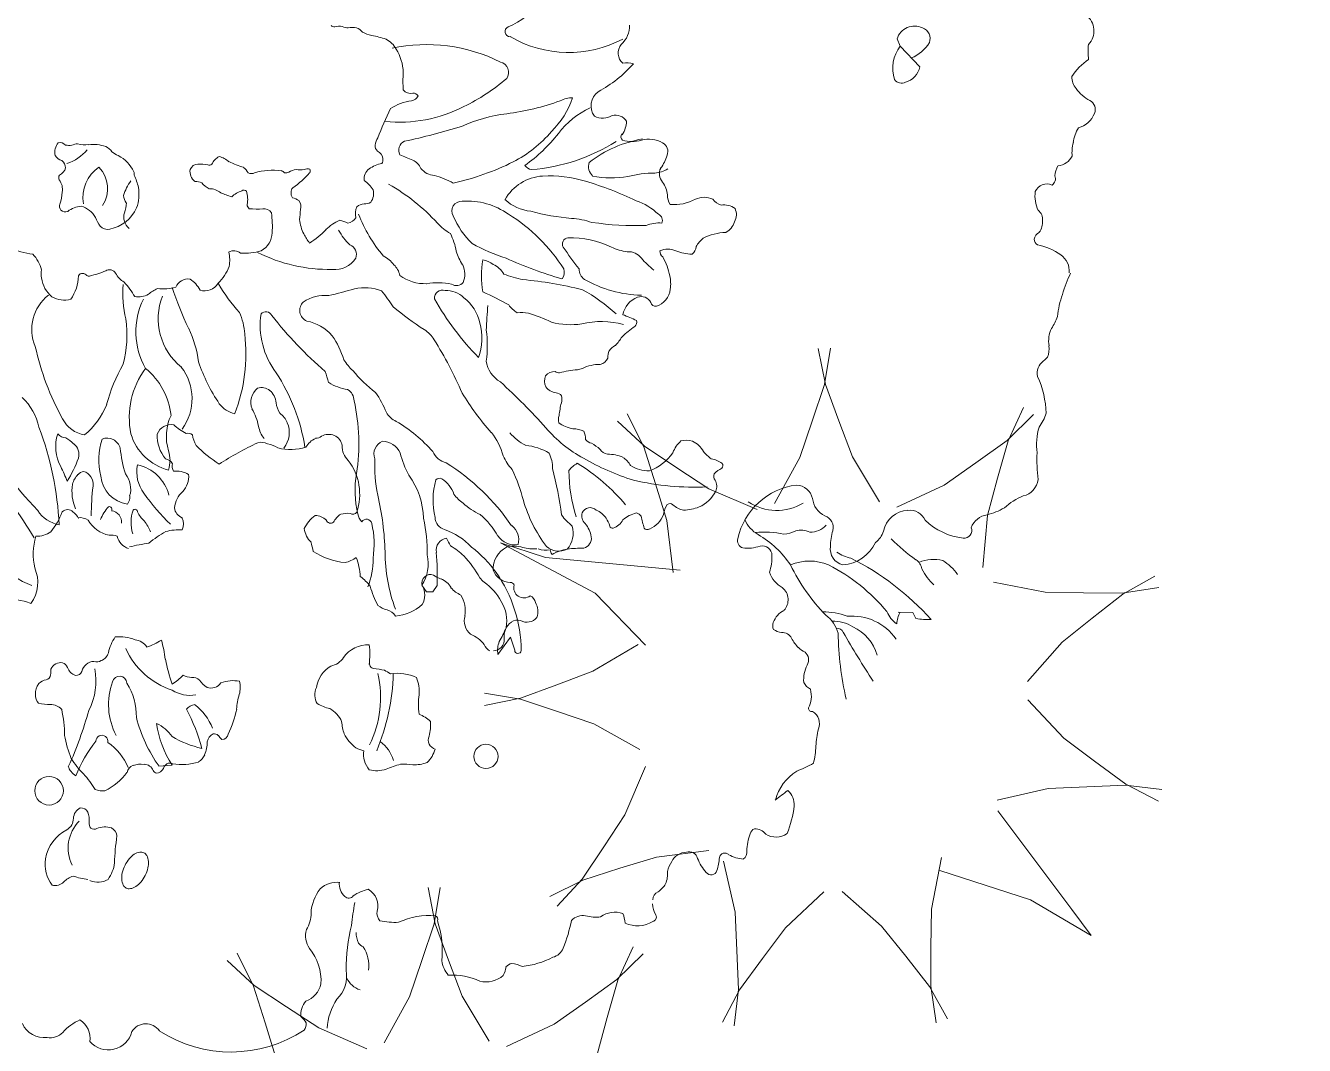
# Model space of a CAD drawing. Header units: millimetres. Extents: x 823088 to 974770, y -118861 to 5314.
# Drawn here: x 839607 to 840685, y -50391 to -49531 of the extents above; entities that cross this region are included whole.
import ezdxf

# ---------------------------------------------------------------- set-up
doc = ezdxf.new("R2010")
doc.units = ezdxf.units.MM
doc.header["$MEASUREMENT"] = 0
doc.layers.add('CAY', color=94, linetype='Continuous')
doc.layers.add('DIENHOA', color=3, linetype='Continuous')

# ---------------------------------------------------------------- blocks, each defined once
blk = doc.blocks.new('Cay73-mb')
at = {"layer": 'DIENHOA', "color": 85, "lineweight": 13, "true_color": 0x58ba48, "transparency": 33554495}
for p, q in [((1457.5, 37.2), (1451.6, 51.1)), ((1494.2, -1.5), (1457.5, 37.2)), ((559.5, -973.6), (568.4, -986.5)), ((580.5, -986.5), (588.6, -974.4)), ((568.4, -986.5), (580.5, -986.5)), ((1453.7, -1024.3), (1481, -1024.8)), ((1481, -1024.8), (1487, -1036.1)), ((702.5, -1103.7), (725.9, -1071.4)), ((725.9, -1071.4), (734, -1095.6)), ((66.6, -1313.6), (91.1, -1311.3))]:
    blk.add_line(p, q, dxfattribs=at)
for centre, radius in [((680.1, -1295), 22.7), ((-139.7, -1359.4), 26.8)]:
    blk.add_circle(centre, radius, dxfattribs=at)
for centre, radius, start, end in [((679.4, 181.9), 116.2, 291.446, 329.278), ((397.5, 87), 13.6, 233.3976, 265.4854), ((404.5, 52), 22.9, 74.743, 110.6252), ((425, 113.4), 41.9, 249.8495, 265.3325), ((430.4, 34.6), 38.1, 79.938, 103.3355), ((426.6, 46.4), 27.7, 38.6562, 67.9573), ((725.4, 64.8), 9.58, 111.455, 271.8444), ((901.5, 76.3), 48.2, 312.501, 0.8171), ((1484.5, 40.6), 34.6, 64.8738, 162.389), ((1783.9, 66.3), 37.1, 316.492, 52.3053), ((482.3, 129.4), 73.9, 242.6281, 257.0519), ((443, -88.5), 147.6, 70.3438, 81.1386), ((475.6, 14.3), 40, 25.8774, 64.7854), ((835.4, 241.9), 216.4, 239.5495, 298.0277), ((1492.5, 51.9), 21.1, 338.242, 71.5634), ((568.6, -272.2), 312.5, 63.5971, 101.9555), ((440.8, -13.5), 84, 1.1016, 32.6112), ((954, 24.5), 25.7, 140.775, 228.3759), ((1511.6, -4.4), 68.2, 142.4022, 197.7913), ((1450.7, 82.1), 72.2, 292.4506, 328.301), ((1903.4, 26.9), 93.6, 171.4694, 188.8073), ((702.4, -11.8), 20.2, 326.0273, 75.1997), ((780, 159), 234.7, 298.1428, 318.8572), ((945.5, -32), 38.3, 72.9026, 103.0079), ((1880.7, -87.8), 122.3, 124.8599, 146.1273), ((889.7, -28), 365.3, 177.4765, 182.6049), ((473.7, 262.6), 376.6, 295.9751, 310.672), ((1456.4, 6.9), 38.8, 286.5888, 347.5074), ((1816.8, -18.6), 37.6, 181.5486, 218.7342), ((539.4, -31.7), 19.5, 221.5808, 280.4219), ((910.7, -74.6), 33.3, 126.7863, 215.7157), ((1460, -15.2), 16.7, 216.8673, 296.3453), ((1859.8, 14.2), 91.7, 217.8826, 239.2857), ((552.5, -159.3), 95, 97.1923, 122.984), ((538.3, -49.5), 15.8, 278.2472, 335.9447), ((544.3, -60.3), 9.52, 27.3472, 98.1368), ((661, 370.8), 463.8, 277.1985, 289.9807), ((698.2, -12.2), 152, 313.567, 341.8764), ((840.2, -100.5), 41, 86.5285, 120.2538), ((1805.2, -81.3), 18.3, 336.1333, 64.9892), ((1221.9, -421.6), 798.1, 154.6303, 158.9021), ((519.1, 154.8), 259.9, 263.7586, 297.3753), ((753.7, -375.8), 288.6, 96.8819, 114.483), ((938.8, -217.8), 153.1, 114.3233, 143.3291), ((899, -62.9), 34.8, 243.7411, 301.1306), ((923.2, -116.4), 24.5, 32.1608, 104.7701), ((1779.8, -72.1), 45.3, 285.5051, 338.4536), ((226.7, 1225.9), 1399.6, 282.3984, 286.9212), ((892.1, -101), 51.9, 327.7524, 357.404), ((1850.3, -151.9), 68.6, 148.2335, 173.0387), ((-101.1, -161.5), 27.7, 140.1391, 192.2384), ((-119.2, -156.7), 13.4, 40.0639, 103.9537), ((506.1, -152.6), 34.1, 147.5388, 172.6951), ((535.1, -158), 18.7, 114.8401, 206.7982), ((625.3, 26.2), 231.6, 297.2246, 320.0892), ((581.6, 55.8), 296.8, 305.3452, 322.1487), ((739.2, 149.4), 344.5, 274.3703, 302.496), ((1011, -357.2), 223.6, 99.5394, 127.913), ((943.1, -131.9), 9.8, 148.4146, 225.0095), ((953.9, -82.2), 59.3, 252.5874, 287.4126), ((985.1, -193.2), 56.1, 61.9354, 103.8193), ((1002.9, -160.1), 18.5, 337.5506, 62.4278), ((1851.1, -162.5), 71.4, 164.6197, 185.2926), ((-110.6, -157.8), 20, 208.6743, 255.9578), ((-101.7, -105.2), 43.6, 260.3458, 276.1782), ((-131.3, -105.2), 81.5, 288.0436, 320.5246), ((-80.2, -189.3), 44.1, 97.6045, 112.2958), ((-71.4, -97.9), 49.8, 252.9351, 277.0256), ((-56.9, -215.2), 68.3, 69.8805, 97.1365), ((-42.3, -173.3), 24, 31.3396, 68.2743), ((5.6, -127.3), 43.2, 230.8224, 249.2496), ((-40.2, -225.9), 65.6, 24.8138, 62.3169), ((486, -149.7), 13.8, 174.3254, 226.1201), ((469.2, -175.7), 17.7, 5.1938, 65.8754), ((438, -397.6), 244.7, 64.6833, 70.8228), ((949.1, -146.9), 73.7, 322.874, 343.9807), ((-129.1, -185.1), 21.3, 294.5327, 343.8309), ((-130.8, -193.5), 22.3, 6.2599, 46.8101), ((-8.4, -246), 67.8, 123.6873, 190.2574), ((-87.6, -229.9), 57.9, 326.818, 44.0638), ((139.8, -199.5), 15.7, 90.8136, 160.0842), ((139.6, -304.7), 120.9, 81.0864, 90), ((160.9, -178.1), 7.56, 250.452, 307.6353), ((199.6, -202.8), 38.9, 121.2884, 151.3126), ((166.3, -216.8), 49, 49.9632, 74.5221), ((275.6, -19.8), 177.3, 244.0119, 253.5541), ((199.3, -219.7), 39.5, 29.375, 48.8155), ((500.4, -250.4), 69.8, 103.2148, 124.2915), ((476.2, -175.6), 10.7, 320.4563, 7.922), ((529, -205.5), 32.2, 25.2048, 64.8012), ((585.6, -170.2), 35, 218.2931, 266.6062), ((516.2, 250.5), 480.9, 282.3137, 296.5627), ((768.7, -175.5), 18.8, 214.9948, 260.0682), ((898.1, -187.9), 25.5, 163.7382, 225.5065), ((1029.2, -201.8), 23.7, 153.7542, 221.6429), ((1791.5, -209.2), 44, 149.7927, 175.7442), ((1750.3, -153.8), 33.4, 275.5081, 332.7382), ((-112.4, -209.4), 9.23, 148.1677, 207.2571), ((-142.9, -230.9), 28.3, 349.3282, 37.8386), ((87.3, -269.1), 91, 143.7433, 163.1218), ((5, -203.1), 15.1, 354.8123, 18.5899), ((-96.9, -258.2), 128.7, 13.8112, 24.6411), ((147.4, -197.8), 22.7, 170.6162, 234.1231), ((239.6, -187.6), 14, 245.3775, 297.6372), ((281.8, -335.8), 140.4, 84.1106, 104.7429), ((287.3, -215.7), 21.6, 45.6849, 65.5571), ((304, -186.4), 14, 263.1576, 295.7661), ((330.2, -234), 40.4, 98.7159, 119.7436), ((241.7, -110.7), 139.7, 302.8703, 320.3213), ((331.5, -152.3), 42.5, 259.9199, 280.0801), ((345, -205.2), 12.6, 68.4417, 118.4944), ((344.2, -196.5), 6.2, 325.6632, 28.6117), ((474.9, -211.5), 23.3, 126.3015, 186.7087), ((396.2, -283.7), 88.9, 35.533, 51.3608), ((532, -382.4), 184.7, 61.9729, 73.8124), ((792.2, -293.9), 87.9, 93.7529, 150.2526), ((799.6, -430.6), 224.8, 72.5785, 93.3661), ((916.3, -25.6), 184.1, 258.6912, 279.3993), ((996.8, -396.6), 196, 89.9314, 104.9299), ((993.5, -147.5), 53.2, 273.8137, 301.4831), ((1734.7, -211.4), 14, 302.9319, 23.2043), ((-197.3, -232), 82.2, 341.0269, 357.093), ((-46.2, -239.9), 75.3, 339.7013, 9.5341), ((131.4, -262.5), 46.4, 70.6387, 86.5692), ((176.9, -195.6), 38, 217.4236, 245.2186), ((162.1, -260.7), 30.6, 48.43, 91.9653), ((281, 4.1), 261.2, 247.8171, 252.6439), ((238.9, -283.4), 52.3, 109.0279, 133.1963), ((225.6, -239.6), 6.84, 43.6641, 123.6539), ((187.4, -249.7), 45.6, 347.1389, 18.9569), ((326.3, -239.2), 11.9, 168.6895, 220.2525), ((324, -235.1), 9.46, 132.4348, 190.6936), ((441.8, -238.8), 27.6, 323.1349, 14.2491), ((319.1, -539.9), 364.8, 42.2892, 60.7345), ((696.9, -801), 609.1, 64.2257, 73.7926), ((970.8, -247), 50.2, 6.011, 35.8506), ((1777.2, -243.4), 66.9, 172.9968, 203.9501), ((1732.5, -244.9), 23.8, 65.6648, 156.0336), ((-108.2, -262.6), 12, 161.0264, 220.1857), ((-76.4, -307.6), 45, 93.9814, 128.8108), ((-90.4, -304.3), 42.9, 28.4153, 75.3342), ((28.6, -239.9), 28.6, 185.7112, 215.4049), ((-101.7, -246.7), 107.5, 344.5832, 354.805), ((242.3, -259.2), 10.5, 183.5956, 233.1266), ((306.8, -285.3), 39.8, 55.8018, 74.8467), ((314.8, -263.2), 18.1, 340.6219, 36.8713), ((469, -277.1), 34, 157.0862, 192.5267), ((453.1, -282.1), 23.9, 93.3684, 130.2413), ((454.2, -241.4), 17, 261.4678, 304.5258), ((634.2, -271.6), 18.1, 86.309, 211.7582), ((645.1, -387.2), 134, 54.7161, 94.164), ((772.6, -189.7), 83, 226.8266, 264.29), ((925, -360.6), 114.2, 46.4334, 71.2019), ((1050.4, -243), 29.7, 177.5955, 213.6988), ((1033.8, -179.3), 80.5, 264.189, 299.2256), ((1089.6, -286.7), 40.6, 66.0368, 113.9632), ((1128.8, -234.2), 27.4, 214.1246, 254.0541), ((1126.4, -296.8), 36.6, 54.9032, 98.1044), ((-108.9, -259.3), 14, 232.729, 287.7908), ((19.7, -255.9), 77.5, 201.1688, 214.9139), ((-37.8, -238.9), 67.8, 280.2171, 336.4632), ((27.1, -283.6), 26.6, 161.5632, 231.2191), ((251.2, -69.1), 199.1, 265.6318, 272.8989), ((263.7, -283.9), 16.2, 32.0021, 98.5875), ((109.1, -299.8), 170.2, 355.7114, 8.2723), ((57.7, -255), 274.5, 353.1064, 357.0389), ((416.1, -271.7), 23.5, 281.7703, 327.2561), ((692, -182.3), 268.4, 200.8506, 220.3675), ((763.2, -220.8), 156.5, 202.6959, 225.8077), ((546.8, -559.1), 331.6, 32.6073, 58.0114), ((869.2, 105), 391.6, 254.4753, 265.7951), ((830.9, -433.8), 148.5, 71.0772, 86.3052), ((998.4, -289.5), 12.8, 337.8324, 65.7745), ((1122.6, -278.5), 27.4, 330.256, 24.9723), ((1704.1, -287.1), 20.5, 351.7057, 54.1698), ((-30.1, -287.1), 19.1, 223.4143, 283.1458), ((419, -275.8), 89.7, 187.7656, 205.7611), ((272.7, -206.4), 146.9, 301.2625, 316.9224), ((429, -351.5), 66.4, 110.4111, 137.625), ((502.1, -254.2), 112, 208.4981, 226.2622), ((398.7, -332), 43.4, 59.3404, 80.4965), ((668.1, -222.5), 106.8, 222.2767, 239.1504), ((960.6, 271.5), 570.6, 261.7813, 271.9977), ((1005.5, -364.5), 70.3, 86.0552, 110.797), ((1132.5, -408.4), 96.5, 91.4231, 117.6468), ((1115.7, -283.6), 31.8, 296.981, 344.6065), ((1726, -327.8), 17.7, 115.6349, 169.5392), ((1692.4, -292.9), 32.1, 323.9517, 5.1959), ((-155.8, -216), 137.4, 225.4427, 264.0684), ((240.7, -312.6), 38.1, 297.3301, 0.096), ((489.3, -232.7), 171.9, 208.5412, 215.2776), ((417.8, -353.2), 19.4, 337.7672, 68.9367), ((514.8, -365.4), 111, 9.3966, 27.4769), ((834.9, -1.5), 377.6, 241.392, 251.9769), ((835.8, -334), 12.2, 99.4614, 207.4038), ((838.3, -498.9), 177, 64.1579, 91.4436), ((1120.3, -363.3), 51.9, 128.8329, 151.5579), ((1721.1, -324.1), 12.5, 182.2912, 241.3189), ((1688.2, -458.1), 125.9, 55.8651, 77.6992), ((-217.4, -398.1), 65.4, 14.2735, 43.8294), ((206.8, -366.9), 20.5, 50.851, 117.3411), ((139.3, -363.9), 60.1, 348.6859, 14.5885), ((225.9, -239.9), 111.3, 266.8214, 286.8591), ((387.1, -78.3), 303.2, 243.4346, 270.8424), ((463.8, -404.8), 54.1, 36.3872, 64.0075), ((715.6, -319.2), 95.6, 197.1044, 214.0202), ((1511.8, 130.4), 832.2, 214.3831, 217.8612), ((960.3, -242.8), 106.6, 245.1238, 261.8707), ((948.4, -376.5), 28.3, 34.3831, 96.3743), ((1021.5, -382), 38.5, 67.2169, 112.7831), ((1019.1, -347.7), 12.5, 174.1049, 234.7815), ((927.9, -409), 98.2, 9.0576, 31.3127), ((1067.2, -274.3), 78.4, 246.9141, 269.7063), ((1055.3, -337.1), 19.4, 306.3853, 355.5072), ((1736.8, -384.8), 37.9, 355.5761, 54.4698), ((-92.1, -389.6), 62.3, 172.9748, 187.2865), ((-26.3, -395.2), 13.2, 30.4656, 122.7495), ((120.9, -347.4), 82.2, 313.3527, 339.8948), ((395.9, -333.6), 48.1, 264.8908, 325.92), ((478.9, -401.5), 40.6, 12.8056, 45.3087), ((598, -390.5), 42.4, 338.9117, 24.907), ((839.7, -393.6), 168, 169.6964, 190.3036), ((665.5, -409.2), 46.5, 53.1266, 78.943), ((677.8, -409.8), 40.9, 28.6178, 67.5379), ((1061.3, 409.9), 843.4, 245.982, 253.5722), ((807.2, -386.7), 20, 321.5453, 18.4367), ((881.9, -379.3), 27.1, 182.3862, 230.7487), ((1159.9, -186.1), 256.6, 222.8276, 229.9727), ((-98.3, -389.8), 56.1, 187.8379, 230.0745), ((-163.9, -392.1), 79.3, 325.0902, 358.8931), ((-77.2, -396.9), 8.07, 85.5323, 155.9452), ((-77.7, -400.9), 12.1, 41.0511, 84.5806), ((-65, -387.4), 6.64, 237.1467, 282.4593), ((-120.7, -165.9), 235, 284.0613, 291.8014), ((24.7, -366.9), 45.1, 208.6632, 238.2405), ((-99.4, -500.8), 138.6, 29.5388, 43.6073), ((121.4, -424.3), 25, 81.7409, 157.7524), ((96.3, -444.1), 52.9, 26.7551, 57.1965), ((152.6, -393.2), 28.5, 251.5715, 330.6634), ((565.8, -328.5), 79.7, 233.4753, 272.145), ((589.6, -535.8), 129.3, 78.441, 99.2255), ((624.6, -394.4), 17.2, 238.2487, 318.8111), ((818.2, -94.1), 314, 250.5598, 257.318), ((692.1, -1075.3), 677.2, 75.5622, 85.1602), ((978.1, -200), 230, 240.4812, 268.4127), ((957.8, -408.9), 68.9, 351.8702, 12.9015), ((2109.1, -536.1), 363.6, 156.002, 162.7512), ((-91.6, -493.5), 80.6, 127.7455, 203.5538), ((192.1, -428.9), 193.4, 174.289, 193.602), ((27.7, -394.2), 38.8, 260.316, 299.2488), ((83.9, -469), 55.3, 111.1444, 132.3048), ((74.3, -324.2), 93.8, 263.6594, 284.814), ((181.7, -473.7), 116.7, 158.6924, 231.1731), ((604.1, -254.6), 537.1, 197.3885, 206.218), ((463, -238.5), 331.8, 210.8489, 222.3383), ((377.7, -501.6), 71.4, 84.1231, 124.4033), ((248.1, 180.2), 625.9, 282.6322, 287.228), ((451.9, -508.4), 92.7, 69.4676, 101.4577), ((100.9, -724.4), 488.6, 33.951, 38.2927), ((598.3, -435.2), 14.9, 70.3033, 185.4409), ((605.6, -468.9), 47.8, 46.2218, 92.67), ((452.2, -928.6), 551.7, 60.6162, 66.2478), ((713.5, -692), 309.9, 47.1574, 61.5798), ((987.6, -413.9), 38.7, 288.4355, 352.8854), ((1926.9, -487.7), 175.4, 160.2008, 174.1608), ((-110.9, -391.2), 47.8, 240.5807, 284.57), ((163.2, -498.2), 139.9, 154.0445, 209.5134), ((352.8, -458.2), 22, 134.9973, 245.6142), ((867.1, -22.1), 561, 229.9529, 237.3378), ((1051.8, -171.5), 538.1, 209.5141, 224.2315), ((590.5, -497.7), 79.5, 11.515, 52.7404), ((1259, -511.4), 578.5, 173.7973, 178.4027), ((768.3, -415.1), 56, 215.8342, 238.1084), ((980.7, -474.6), 44.4, 111.7136, 169.2161), ((971.6, -461.6), 29.2, 75.4651, 104.5349), ((965.9, -457.5), 27.5, 31.2372, 61.6984), ((998.6, -441.2), 9.48, 192.6521, 277.362), ((-208.8, -505.7), 215.2, 345.6075, 8.3665), ((102.5, -511), 125.2, 3.9407, 23.0532), ((405, -485.9), 148.5, 171.6979, 216.9668), ((266.9, -473.8), 12.9, 28.2926, 133.5285), ((864.1, -9.1), 744, 218.0496, 229.2493), ((327.2, -562), 85.4, 41.251, 78.8463), ((745.3, -541.9), 79.5, 79.5102, 94.7643), ((691.8, -701.8), 247.7, 63.3065, 74.0527), ((897, -628.2), 149.1, 74.0682, 104.3832), ((839.6, -728.9), 280.1, 63.9457, 69.6557), ((951.6, -480.1), 11.4, 313.9201, 14.1902), ((1668.8, -441.9), 88.2, 325.2949, 341.5591), ((-71.7, -583.4), 214.5, 7.6189, 25.2426), ((-79.5, -540.2), 309.2, 338.8124, 7.0125), ((535.7, -540.7), 54.5, 30.2224, 58.1822), ((571.9, -511.1), 100.8, 339.2258, 16.8909), ((457.1, -524.3), 225.5, 352.6149, 7.3851), ((839.7, -333.8), 151.3, 255.962, 277.6775), ((1067.9, -647.7), 192.7, 124.2149, 133.4099), ((1790.8, -515.8), 54.9, 154.4323, 189.3019), ((316.2, -421.8), 492.8, 192.1707, 209.1499), ((264.7, -594.7), 154.9, 16.4093, 35.0763), ((-8.8, -888.5), 700.5, 23.123, 32.3881), ((943.5, -560.6), 42.1, 119.4064, 140.5324), ((865.4, -466.4), 81.3, 315.001, 329.5073), ((1693.2, -529.9), 43.7, 338.2869, 6.8451), ((529.9, -470.2), 141.9, 214.6976, 225.3681), ((889.4, -538.7), 21.5, 284.0381, 335.0891), ((943, -545.9), 34.2, 159.2252, 183.0936), ((1666.6, -482.2), 92.7, 310.0393, 316.4588), ((270.2, -715), 312.2, 150.0667, 165.1701), ((163.7, -658.9), 152.9, 143.081, 191.6995), ((-42.2, -669.3), 132.1, 6.1432, 50.7132), ((31.7, -623.9), 97, 323.9414, 37.6502), ((443, -454.3), 318.4, 198.4365, 214.2243), ((-10.4, -770.5), 355.2, 8.9901, 33.3546), ((-3956.9, -1918.3), 4539.4, 16.9655, 17.243), ((620.2, -416.6), 244.9, 219.133, 233.0757), ((733.3, -546.2), 53, 187.6658, 240.4192), ((809.8, -595.6), 22.9, 89.2971, 140.6346), ((817, -565.7), 9.78, 224.996, 276.8121), ((864.7, -741.6), 172.5, 94.3138, 105.6443), ((847.3, -534.3), 35.5, 277.126, 292.7408), ((895.1, -641.1), 81.6, 90.3664, 114.6946), ((1742.6, -576), 28.1, 125.5399, 192.9745), ((435.4, -510.4), 97.4, 238.8174, 261.2198), ((-184.7, -1563.3), 1318.4, 42.151, 47.433), ((816.9, -591.1), 26.8, 157.9634, 203.7465), ((1555.1, -655.3), 176, 1.3699, 24.5149), ((-258, -696.4), 100.9, 10.7728, 47.7284), ((272.9, -630.8), 34, 128.6499, 201.0393), ((259.3, -626.7), 23.7, 50.868, 108.8845), ((254, -633.6), 32.4, 3.3613, 51.3428), ((407.7, -628.1), 25, 0.9293, 59.0386), ((289.2, -736.4), 221.8, 23.0518, 33.9989), ((1051.5, -361.5), 486.4, 211.1817, 222.0254), ((814.1, -586), 26.9, 216.2311, 264.8711), ((810.2, -627.6), 14.9, 38.3636, 84.4087), ((795.9, -624.4), 26.7, 344.1996, 13.1363), ((-162.6, -582.7), 141.1, 309.4385, 338.1971), ((219, -603.9), 49.2, 216.8724, 257.9843), ((150.4, -695.5), 104.7, 11.0712, 30.0444), ((337.3, -624.9), 51.4, 187.6968, 210.7423), ((77.8, -708.7), 363.9, 351.2117, 12.8553), ((1041.7, -684), 226.3, 166.6165, 172.7767), ((-64.6, -636.6), 55.7, 206.9598, 261.318), ((173.9, -694.7), 93.5, 155.0072, 196.6222), ((268.3, -685.6), 42.5, 23.1571, 54.2727), ((263.4, -687.2), 47.6, 321.9332, 22.6218), ((528.9, -629.2), 41, 209.7472, 245.4632), ((365.7, -913.7), 287.1, 41.5784, 59.4037), ((842.3, -663.5), 26.3, 162.5816, 192.0931), ((855.9, -614.4), 67.2, 234.222, 259.2142), ((1660.5, -632.2), 73, 321.9274, 344.9265), ((296, -393.1), 634.8, 206.8422, 223.9575), ((-706.5, -886.5), 586.2, 2.5394, 20.8872), ((-48.5, -714), 78.7, 162.1796, 208.3462), ((-108.2, -677.6), 19.6, 218.9971, 270.0514), ((108.1, -662.8), 97.9, 196.0678, 255.9477), ((130.2, -693.8), 67, 176.9868, 219.8878), ((89.4, -700.4), 28, 79.9407, 158.7681), ((167, -592.9), 108.1, 227.7038, 242.7479), ((120, -705.3), 16.5, 56.3136, 98.6322), ((192.4, -680.4), 64.2, 190.0203, 209.058), ((310.4, -663.8), 58.3, 191.4226, 216.8724), ((361.3, -682.6), 15.7, 266.2665, 310.5917), ((385, -716.9), 26.1, 11.3137, 120.9804), ((596.2, -761.8), 120.1, 14.6741, 38.4501), ((800, -623.2), 99.2, 220.9367, 242.7417), ((978.5, -521.6), 243.2, 220.1928, 241.6744), ((844.1, -725.8), 45.4, 64.6955, 90.9913), ((839.5, -698.3), 27.6, 355.8488, 29.326), ((1825.3, -709.7), 112.1, 163.1077, 188.0919), ((-151.5, -768.4), 83.3, 45.9418, 58.7175), ((-108.2, -728.2), 24.6, 343.5385, 53.3345), ((77.4, -738.5), 123.8, 161.6916, 194.3123), ((-31, -723.8), 25.9, 16.2216, 110.6525), ((231.1, -694.3), 238.3, 185.3563, 197.2656), ((308.7, -541.9), 242, 224.5442, 237.7279), ((548.2, -1327.3), 687.9, 115.5204, 122.4083), ((258.2, -730.1), 24.5, 60.3365, 105.1572), ((261.6, -760.8), 52.7, 57.5376, 80.4004), ((313.3, -618), 101.1, 256.5782, 286.6939), ((378.7, -736.5), 42.4, 115.7617, 149.2398), ((443.7, -714.5), 33.3, 175.3256, 228.8237), ((496.4, -728), 26.5, 113.1967, 199.3941), ((484.4, -742.1), 38.5, 25.6043, 87.6679), ((744.7, -814.7), 103.7, 58.5672, 84.5585), ((883.7, -687), 21.4, 218.6261, 254.3029), ((840.4, -778.4), 80.2, 47.789, 62.0565), ((913.4, -704.6), 24, 216.8546, 257.091), ((1082.4, -744.3), 55, 131.3291, 159.6607), ((1055.6, -739.5), 37.7, 71.5628, 104.7415), ((1051.8, -741.2), 40.6, 26.8752, 67.1366), ((-301, -657.9), 229.8, 328.2381, 340.3378), ((76.9, -753.2), 16.5, 26.5423, 83.4811), ((31, -739.6), 56.3, 341.1737, 18.8263), ((338.6, -803), 104.6, 341.0236, 37.3349), ((765.3, -746.5), 294, 178.1116, 191.4165), ((698.3, -680.7), 184.7, 194.0375, 208.0411), ((613.4, -709.4), 35.6, 202.6901, 257.315), ((802.7, -689.5), 99.5, 204.902, 222.4714), ((737.9, -754.6), 67.2, 0, 25.0545), ((1091.5, -342.1), 455, 239.8725, 252.7958), ((907.5, -805.7), 77.7, 67.5405, 89.5746), ((915.2, -768.2), 40.7, 27.3209, 57.3458), ((954.1, -671.4), 93.7, 290.395, 324.9235), ((1139.4, -682.5), 65.3, 218.0952, 236.0375), ((1091.4, -792.9), 57.4, 56.5888, 78.4471), ((1997.4, -740.2), 283.5, 177.038, 187.2056), ((-787.5, -1250.8), 719.6, 30.5492, 42.5126), ((-396.7, -890.9), 311.9, 21.0486, 26.5672), ((-50.2, -798.1), 47.7, 137.5999, 163.4438), ((-69, -783.7), 24.2, 104.035, 132.5621), ((-82.3, -784.5), 25.3, 352.6723, 73.1431), ((-30.9, -793.2), 44.4, 342.8974, 39.292), ((91.8, -761.2), 66.9, 168.689, 216.9218), ((10.2, -823.8), 77.3, 14.2966, 78.1124), ((113.8, -750), 22.5, 169.2143, 206.3182), ((99.1, -805.6), 45.9, 60.041, 96.8418), ((81.7, -770.1), 40.6, 316.3658, 6.0733), ((609.8, -796.8), 175.4, 169.3141, 194.3422), ((422.8, -850.8), 140, 1.0279, 36.5314), ((378.1, -1103.7), 425.4, 34.598, 57.6876), ((425.5, -900), 335.8, 14.7112, 25.2503), ((48, -945.9), 780.9, 7.6394, 14.1801), ((876.7, -790.2), 51.7, 119.2379, 142.5982), ((1117.3, -758.5), 281.6, 180.0675, 197.9472), ((662.9, -1056), 363.6, 39.8212, 58.7498), ((984.6, -697.8), 61.4, 237.2743, 272.0216), ((1120.8, -768.8), 13.4, 162.2715, 217.1812), ((1150, -807.9), 60.2, 116.988, 134.0943), ((1118.6, -749.5), 6.28, 309.6891, 46.0693), ((-5.7, -796.8), 91, 172.2341, 201.7697), ((339.1, -838.7), 399.5, 172.6729, 180.6909), ((15.1, -764.2), 57.9, 184.8546, 262.4443), ((717.8, -814.6), 137.1, 163.8241, 193.5431), ((593.5, -783.2), 10, 66.897, 137.3013), ((566, -821.8), 57.2, 19.0798, 56.6495), ((1072.1, -278.9), 511, 256.9692, 272.5618), ((1090.2, -788.3), 23, 335.9454, 29.7787), ((1278.9, -914.5), 129.5, 96.9704, 167.4612), ((1261, -818.7), 32.8, 13.5003, 86.2074), ((1680, -770.9), 36.4, 283.03, 352.4027), ((-10.7, -808.6), 22.4, 324.5007, 6.0096), ((355.3, -579.1), 387.2, 215.0444, 226.425), ((141.8, -832.9), 46.4, 131.4198, 174.4727), ((-57.7, -927.8), 548.8, 1.716, 12.9626), ((678.3, -761.9), 71.3, 215.3011, 234.6775), ((997.3, -745.2), 256.5, 195.7067, 217.4175), ((1054.3, -768.6), 63.9, 293.7522, 332.982), ((1333, -807), 40.3, 185.7635, 245.3307), ((1736.8, -922.5), 125.9, 112.7073, 131.826), ((-109.7, -800.4), 61.2, 213.0573, 259.4796), ((-242.7, -788.3), 136.4, 321.2751, 339.4414), ((-104.9, -845.9), 13.9, 43.9623, 136.0377), ((-112, -861.9), 30.8, 25.7073, 56.4461), ((43.3, -888.7), 94.7, 138.9316, 156.3687), ((-27.1, -831.9), 5.47, 334.5364, 99.4615), ((-24.4, -854.9), 20.7, 353.4755, 83.9621), ((88.1, -856.5), 73.9, 161.4551, 196.4615), ((21.5, -836.1), 4.65, 358.9139, 137.4869), ((70.3, -815.9), 48.6, 204.6256, 229.9874), ((119.4, -825.5), 24, 186.9539, 248.0061), ((420.3, -884.2), 45.3, 83.2691, 106.255), ((430.5, -832.3), 8.51, 234.7916, 326.4407), ((722.6, -723.9), 128.7, 228.3559, 245.5769), ((879.5, -843.5), 19.7, 164.0271, 227.8416), ((875.5, -844.6), 16.3, 45.0556, 156.386), ((870.9, -872), 42.1, 34.5982, 67.5058), ((974.9, -894), 57.1, 102.5016, 131.2607), ((960.6, -850), 11.9, 27.6488, 80.8365), ((1062, -849.1), 49.5, 147.2266, 170.4155), ((1025.2, -829.2), 8.39, 47.7751, 124.5957), ((1061.4, -786.9), 47.4, 229.7042, 257.1598), ((1049.3, -750.2), 82.8, 271.1125, 291.7724), ((1225.5, -737.3), 96.2, 236.5009, 300.992), ((1473.8, -882.1), 48.8, 92.6416, 168.5413), ((1475.7, -863.9), 30.8, 22.8408, 97.6866), ((1586.8, -710.7), 135.3, 284.3487, 299.2403), ((-82, -875), 28, 56.3136, 96.5492), ((-15.4, -822.4), 58.9, 209.858, 258.5428), ((-23.3, -901.4), 78.8, 20.8054, 37.6968), ((80.2, -858.8), 32.1, 340.0144, 19.9856), ((396.5, -893.9), 62.9, 125.9766, 155.4255), ((358.4, -874.8), 31.9, 45.8188, 87.7981), ((388.7, -848.9), 8.67, 200.5625, 308.3994), ((426.5, -871.3), 36, 121.7238, 154.2824), ((464.2, -837.2), 24.4, 187.1257, 226.0087), ((455.8, -860.2), 10.2, 12.1385, 148.1316), ((297.6, -897), 172.7, 351.1862, 13.0564), ((314.4, -907.6), 255.3, 357.8879, 13.4293), ((609.6, -845.3), 25.1, 183.26, 253.7052), ((570.8, -955.7), 151.1, 29.3886, 49.2939), ((708.4, -888.7), 33.3, 344.4814, 53.155), ((915.7, -773.1), 116.3, 216.3481, 230.707), ((797.5, -876.1), 46.3, 319.0893, 16.1523), ((825.7, -891.7), 52.7, 9.4555, 39.6472), ((842.2, -887.4), 74.6, 19.2353, 31.8429), ((917.4, -862), 4.91, 190.4902, 286.6442), ((907.2, -834.4), 34.4, 289.8012, 330.8723), ((2014.6, -583.7), 1075.6, 194.0345, 195.2754), ((968.8, -824.7), 47.3, 292.3827, 340.016), ((1220.2, -827.2), 59.3, 203.0661, 240.6151), ((1289.6, -836.9), 37.5, 267.1396, 320.2354), ((1308.4, -865.7), 23.4, 345.6725, 70.489), ((1589.3, -763), 123.2, 226.2381, 263.662), ((1626, -879.1), 37.8, 98.5807, 159.5875), ((-125, -844.6), 138, 188.4718, 249.9837), ((-50.5, -915.5), 118.9, 163.6618, 192.6023), ((-163.6, -833.2), 48.8, 268.8049, 304.1108), ((-23.9, -917), 37.1, 70.7124, 95.0395), ((18.8, -875.3), 31.2, 192.5626, 251.9635), ((175.4, -1045.1), 197, 119.1447, 130.3597), ((107.8, -995.5), 125.8, 88.831, 103.0611), ((381.6, -862.8), 42.6, 186.5789, 225.7825), ((609.7, -908.3), 23, 98.2803, 189.6852), ((559.4, -991.2), 129.2, 43.5418, 70.4896), ((788.2, -803.7), 199.4, 204.2198, 208.8933), ((734.2, -859.7), 38.5, 214.4986, 279.3835), ((858.4, -885.7), 19.5, 285.0569, 7.6016), ((982.7, -862.1), 7.46, 220.8114, 302.9263), ((1167.2, -889.9), 15.1, 166.3241, 249.2094), ((1203, -1042.3), 168.1, 77.616, 96.0414), ((1091.9, -1045.4), 193.8, 34.4553, 59.2339), ((1234.5, -819.3), 59, 274.3956, 296.4277), ((1271.2, -909.8), 39.1, 64.966, 105.5135), ((1423.9, -901.3), 97.5, 162.2326, 180), ((1385.4, -860.1), 42.4, 307.2654, 343.0669), ((1665.5, -665.9), 315.5, 224.5224, 235.5444), ((1577.6, -871.5), 14.1, 262.1671, 23.2058), ((95.6, -1241.7), 350, 97.8522, 103.9904), ((191.2, -939), 167, 9.8226, 15.8375), ((428.4, -799.2), 132.8, 236.8705, 264.5615), ((798.7, -911.4), 307.8, 179.995, 200.4377), ((548.5, -1013.9), 131.1, 46.5876, 60.2459), ((508.9, -1087.2), 234.6, 35.7438, 52.0634), ((740.8, -944), 47.2, 118.0553, 182.2889), ((732.8, -952.6), 52.2, 71.5715, 105.7621), ((773.9, -799.4), 106.5, 256.6661, 270.9846), ((792.2, -865.4), 42.8, 250.5457, 281.4086), ((817, -874.6), 35.4, 228.4999, 296.1061), ((814.7, -906.5), 14.1, 183.364, 221.846), ((852.3, -1007.4), 103.3, 100.8895, 117.7167), ((858.4, -1126.1), 221.6, 88.6926, 96.6373), ((1170.7, -837.4), 67.2, 262.408, 290.6271), ((1198.5, -918.1), 18.2, 0.1969, 103.0875), ((1357, -905.6), 30.9, 171.842, 256.2683), ((1381.2, -848.8), 76, 236.0048, 257.6279), ((1344, -861.3), 74.6, 274.4074, 334.1478), ((400.9, -871.8), 61.5, 284.05, 305.7447), ((296.2, -969.8), 148.6, 4.6684, 18.8759), ((328.5, -925.7), 139.8, 338.5165, 0.8938), ((501.4, -934.1), 70.3, 325.7501, 14.0409), ((-11, -958.9), 599.8, 358.5127, 4.4619), ((469.2, -1073), 229.2, 29.5744, 42.3264), ((1125.2, -920.7), 91.5, 341.5772, 1.6853), ((1287.4, -1019.3), 90.8, 66.9297, 113.0703), ((1575.9, -779.4), 359.9, 205.7508, 224.1497), ((1164.5, -1245.8), 348.2, 39.7038, 62.9211), ((1132, -1383.2), 515.8, 41.9676, 63.1557), ((1471.4, -948.5), 27.4, 11.0655, 55.1948), ((1520.3, -1001.2), 75.6, 77.0475, 111.6337), ((1491.7, -1003.4), 88.5, 34.169, 59.0544), ((-227.9, -968.5), 67, 323.965, 23.8417), ((394.2, -1028.7), 86.9, 37.578, 54.7797), ((576, -969.7), 16, 69.6299, 196.1085), ((607.9, -922), 42, 231.1929, 253.3061), ((727.6, -932.4), 36.6, 201.6234, 266.6878), ((485.9, -1099.2), 260.3, 0.5997, 34.9232), ((1263.9, -930.6), 55.3, 200.1017, 239.8917), ((1584.3, -902.1), 95.4, 205.576, 228.2033), ((614.4, -936.6), 156.3, 194.4898, 208.7142), ((527.8, -992.2), 37.4, 331.2241, 28.7759), ((583.1, -995.5), 35.7, 28.1867, 69.1371), ((651.7, -946.8), 49, 220.6134, 247.8973), ((692.8, -943.7), 29.1, 213.6802, 236.2984), ((611.5, -1058.3), 111.4, 29.0099, 54.236), ((726.3, -976.1), 7.22, 21.7516, 96.3381), ((751.3, -978.7), 19, 163.9212, 308.0581), ((1217.9, -1001.1), 29.2, 317.2954, 51.1347), ((-216.2, -1122.1), 121.9, 69.5762, 119.5147), ((581.4, -1022.4), 60, 351.5702, 30.2081), ((648.8, -1040.6), 70.2, 349.3239, 31.113), ((755.5, -1009.6), 17.6, 10.2853, 64.5442), ((746.2, -1023.3), 31.5, 339.8645, 32.48), ((507.1, -971.5), 50, 233.425, 255.4703), ((488.3, -1044.5), 25.4, 29.7533, 75.6576), ((501.7, -943.1), 89.2, 275.5201, 311.2751), ((671.4, -1040.7), 32, 162.7097, 231.1561), ((1259.7, -1059.4), 43.5, 117.9222, 158.6951), ((1314.2, -1141.5), 117.7, 68.3495, 91.156), ((1282.8, -1079), 60.1, 14.6817, 54.4818), ((1367.3, -1131.4), 99.7, 34.4288, 95.6008), ((1482, -1002.4), 53.9, 202.8484, 234.9608), ((1513.8, -1051.3), 62.9, 154.4089, 175.7078), ((588.5, -1005.1), 138.1, 327.436, 339.451), ((745.9, -1069.4), 31.9, 124.5534, 188.0269), ((739, -1056.9), 17.8, 70.3523, 129.3727), ((756.8, -1018.8), 24.4, 241.0751, 320.9995), ((1235.8, -1049.5), 17.6, 160.4591, 204.3498), ((1330, -1115.5), 74.5, 58.747, 90.5102), ((1339, -1067.1), 12.6, 22.4482, 96.0725), ((1331.8, -1129.7), 86.2, 16.7063, 64.6697), ((1511.6, -906.1), 132.3, 259.2944, 271.6841), ((66.1, -1123.8), 97.4, 147.0592, 166.0969), ((-8.4, -1152.9), 82.4, 68.4923, 95.0313), ((19, -1104.6), 28.5, 30.7274, 84.3135), ((-3.3, -957.9), 140.2, 289.4822, 302.0137), ((-145, -1139.9), 225.1, 6.9321, 16.2836), ((627.3, -1123.5), 62.6, 37.7562, 67.4519), ((693.3, -1076), 21.1, 271.9629, 5.9081), ((751.4, -1096.4), 49.4, 160.0238, 188.5593), ((1235.7, -1037), 25.4, 230.947, 268.0111), ((1234.9, -1084), 21.6, 29.4989, 90), ((1311.7, -1044.4), 64.9, 206.5705, 225.4971), ((1938.4, -1054), 597.5, 180.9399, 192.8924), ((2577.7, -370.3), 1408.7, 209.4185, 213.7808), ((-49.5, -1094.8), 21.9, 291.0576, 344.9862), ((138.2, -1030.7), 147.7, 204.7767, 251.4156), ((459.1, -1142), 56.5, 87.7978, 144.9037), ((311.3, -1102.3), 150.9, 352.2113, 6.3904), ((703.1, -1073), 29, 204.79, 235.7799), ((740.1, -1095.8), 6.08, 178.4524, 353.9166), ((1302.5, -1051.4), 53.4, 227.2973, 243.6982), ((1266.4, -1113.7), 19.1, 328.9236, 49.4054), ((-118.8, -1138.6), 18.8, 115.3533, 157.6027), ((-118.6, -1133.5), 14.5, 22.2426, 124.8274), ((-54.2, -1141.3), 24.6, 92.9118, 166.2256), ((-50.1, -1101.7), 15.9, 250.2213, 302.0137), ((444.8, -1037.7), 373.9, 191.583, 199.0199), ((419.5, -1175.3), 58.4, 121.5772, 170.7441), ((382.7, -1090.2), 35.8, 279.9499, 327.4218), ((471.4, -1120.6), 9.97, 166.9266, 257.4731), ((1336.2, -1150.8), 60, 152.9987, 185.4277), ((-141.8, -1173.7), 22.8, 98.1327, 138.2398), ((-146.7, -1141.8), 9.5, 279.8163, 0), ((-176.4, -1132.8), 40.3, 347.1485, 1.9743), ((-81, -1119.1), 25.8, 200.2124, 249.7692), ((-89.5, -1131.1), 12.2, 268.1166, 339.2805), ((-170.2, -1153.8), 118.5, 332.4279, 11.3107), ((-7.2, -1158.1), 13.6, 3.0031, 167.4703), ((35.6, -1069.6), 105.7, 301.7719, 316.2281), ((130.1, -1103.7), 43.1, 245.0997, 266.8192), ((128.9, -1166.3), 19.6, 46.2097, 93.5058), ((281.1, -1184.5), 201.3, 333.7818, 12.9083), ((459.4, -1263.4), 133.4, 76.9101, 85.7875), ((94.1, -1126.6), 412.4, 337.4784, 358.21), ((445.9, -1219), 96.1, 55.1798, 62.9008), ((513.8, -1224.1), 85, 64.7707, 98.8272), ((472.9, -1175.4), 82.1, 357.0639, 20.0771), ((-135.8, -1176.9), 29.5, 141.3492, 183.4766), ((94.8, -1197.9), 122.9, 159.6475, 207.9812), ((-95.1, -1220.2), 119.3, 359.0851, 31.7614), ((125.3, -1116.1), 64.4, 237.9965, 279.3852), ((183, -1122.9), 50, 215.7821, 238.2903), ((164.3, -1144.3), 22.5, 250.194, 325.3844), ((205.1, -1212.4), 59.6, 77.7314, 111.9325), ((165.8, -1165.4), 53.2, 345.47, 12.2392), ((391.9, -1179.2), 32.9, 156.0341, 210.6999), ((1305.7, -1139.8), 33.7, 209.7507, 240.2628), ((1232.1, -1183.3), 58.6, 355.4901, 14.0394), ((-144.8, -1180.9), 20.5, 173.7985, 225.07), ((-138.4, -1085.6), 111.8, 259.2123, 270.6252), ((-138.2, -1228.4), 31, 44.2187, 88.0902), ((142.1, -1230.6), 34.2, 104.4882, 134.9979), ((71, -1279.3), 102.9, 21.1472, 52.5967), ((331.2, -1213.3), 119.1, 163.1224, 176.6346), ((411.5, -1109.3), 99.1, 241.0529, 255.7238), ((670.3, -1199), 117, 170.4537, 188.1314), ((1239.6, -1180.6), 51.5, 332.8084, 351.868), ((-348.3, -1257.3), 237.7, 0.4154, 12.261), ((-814.9, -996.8), 779.2, 336.0088, 344.2181), ((291.3, -1153.9), 275.6, 194.3237, 215.4069), ((-148.6, -1354), 304.6, 14.0372, 28.9685), ((31, -1169.5), 185.1, 333.1601, 348.5401), ((364.3, -1248.4), 48.7, 22.4899, 62.0667), ((513, -1305.2), 98.8, 50.1989, 65.1701), ((1291.3, -1204.9), 5.97, 172.8911, 285.5537), ((1278.8, -1233.6), 27, 338.3763, 58.5017), ((31.5, -1298.8), 72.4, 34.5467, 64.9847), ((260.8, -1203.9), 200.9, 188.4063, 212.3494), ((519, -1218.6), 110.3, 185.8077, 198.0844), ((469.9, -1232.9), 106.4, 347.0034, 1.9398), ((1471.3, -1284.5), 172.3, 166.2606, 177.0842), ((101.2, -1218.8), 214.9, 189.838, 201.871), ((159.6, -1434.1), 269.6, 141.6197, 157.6184), ((-40.4, -1266.7), 11.3, 348.5797, 180), ((-88.4, -1355.5), 104.8, 22.271, 55.7151), ((194.1, -1081.2), 204.4, 239.7454, 256.6547), ((90.2, -1266.8), 67, 337.897, 359.4902), ((176.9, -1270.8), 20, 114.7899, 170.2755), ((170.3, -1263.4), 10.9, 46.0931, 99.4653), ((200.5, -1243.9), 25.3, 207.2252, 230.3722), ((184.7, -1252), 11.5, 268.0244, 354.3656), ((484.1, -1216.9), 78.7, 207.2198, 232.209), ((444.4, -1319.6), 64.3, 15.5079, 54.4328), ((589.6, -1264.2), 17.7, 155.4662, 255.1437), ((124.5, -1280), 30.3, 302.8117, 336.7222), ((458.4, -1239.3), 45.6, 240.4652, 260.6605), ((494.1, -1291.5), 43.7, 170.5362, 221.1725), ((526.8, -1262.9), 61.1, 314.3923, 342.4967), ((1132.9, -1267.8), 166.5, 346.0718, 357.273), ((-74.3, -1304.9), 30.6, 195.3737, 239.9782), ((44.9, -1208.6), 169.3, 212.2342, 224.8303), ((26.4, -1330.4), 20.5, 114.4165, 164.7495), ((32.9, -1362.1), 52.5, 83.7278, 106.5621), ((38.3, -1328.8), 19, 22.4515, 88.9943), ((60.5, -1310.2), 16.3, 274.2905, 333.1066), ((87.1, -1319.9), 12.3, 65.2281, 169.2191), ((110.1, -1210.6), 99.8, 259.6919, 287.9729), ((474.6, -1263.6), 58.3, 256.7172, 288.1211), ((558.9, -1467.2), 162.3, 103.9337, 114.0539), ((526.4, -1395.7), 86.3, 78.9993, 94.398), ((542.9, -1228.9), 82.1, 270, 288.9217), ((1135.9, -1014.4), 333.6, 292.4176, 298.3874), ((-214.8, -1457.4), 190.4, 31.8189, 42.8298), ((-85, -1257.2), 113.9, 296.1463, 323.4829), ((64.4, -1317.3), 9.59, 206.5577, 253.8131), ((1311.5, -1400.4), 91.4, 121.9324, 165.1162), ((-38.6, -1318.9), 40.8, 249.2684, 275.3347), ((1671.4, -1937.5), 717.8, 126.2861, 128.6532), ((1224.2, -1384.9), 34.3, 354.9536, 49.1916), ((-71.6, -1411.8), 22.3, 115.4178, 178.4908), ((-79.4, -1405), 13.4, 23.1892, 97.5956), ((1074.3, -1368.1), 185.2, 337.2535, 353.8519), ((-118.5, -1411.4), 24.5, 299.9654, 0.5173), ((-102, -1414), 37.7, 353.0641, 22.3775), ((-73.5, -1498.7), 73.6, 116.3249, 171.0285), ((-32.4, -1466.8), 71.5, 134.9979, 206.5787), ((-49.2, -1420.3), 15.4, 173.6606, 218.2263), ((-55.4, -1421.4), 10.3, 235.3014, 301.425), ((-34.9, -1469.3), 42, 72.8181, 111.1782), ((-31.4, -1446.2), 19.2, 5.9687, 62.5226), ((1188.1, -1442.7), 12.5, 109.0895, 168.5259), ((1185.4, -1455), 24.2, 36.0334, 93.421), ((1224.2, -1410.7), 35.7, 237.4952, 305.7895), ((373.8, -1504), 390.7, 171.2037, 178.6704), ((1276.9, -1477.1), 107.6, 159.9398, 177.4354), ((-83.4, -1497.9), 63.8, 170.3555, 217.3631), ((60.8, -1528.3), 64.8, 140.1418, 153.4368), ((43.8, -1514.1), 42.6, 123.7332, 140.1418), ((35.1, -1501.1), 27, 99.4198, 123.7332), ((32.7, -1486.9), 12.5, 63.4368, 99.4198), ((32.7, -1486.9), 12.5, 27.4539, 63.4368), ((19.9, -1493.5), 27, 3.1404, 27.4539), ((1056.7, -1505.8), 31.1, 91.0228, 154.0656), ((1061.6, -1489.6), 15.9, 11.9787, 109.9229), ((1155.4, -1455.9), 83.9, 201.2762, 222.5168), ((1026, -1479.7), 92.2, 341.4402, 356.9865), ((1128.2, -1486.7), 10.4, 45.0064, 168.3851), ((1166.1, -1426.7), 60.9, 239.8719, 267.6146), ((1154.3, -1475.2), 15.3, 306.96, 10.9564), ((-94.1, -1482.5), 78.4, 326.3083, 350.9109), ((60.8, -1528.3), 64.8, 153.4368, 166.7318), ((-17.3, -1489.3), 64.8, 333.4368, 346.7318), ((4.3, -1494.4), 42.6, 346.7318, 3.1404), ((974.5, -1515.8), 46.4, 336.7299, 6.2048), ((1097.2, -1533.2), 79.8, 149.0306, 163.7013), ((1102.7, -1506.3), 11.1, 214.3374, 345.6742), ((-128.2, -1514.7), 22.7, 254.9798, 315.8151), ((-82.4, -1558.3), 40.6, 107.5857, 136.8124), ((-41.1, -1352), 175.9, 252.2923, 261.5971), ((-48, -1492.1), 38.9, 247.0276, 299.3922), ((39.2, -1523.2), 42.6, 166.7318, 183.1404), ((23.6, -1524.1), 27, 183.1404, 207.4539), ((-0.3, -1503.5), 42.6, 303.7332, 320.1418), ((-17.3, -1489.3), 64.8, 320.1418, 333.4368), ((399.8, -1575.2), 44.1, 82.3817, 134.0878), ((441.4, -1531.8), 37, 179.1357, 224.9997), ((977.1, -1511.3), 46, 304.3189, 330.2496), ((10.8, -1530.8), 12.5, 207.4539, 243.4368), ((10.8, -1530.8), 12.5, 243.4368, 279.4198), ((8.4, -1516.5), 27, 279.4198, 303.7332), ((432.5, -1593.7), 80.8, 141.6329, 176.6587), ((422.6, -1550.6), 10.4, 225.0838, 325.3052), ((479.2, -1628.4), 86.5, 103.3247, 123.7803), ((440.9, -1575.6), 36.4, 344.4074, 59.5412), ((1009.7, -1564.5), 16.6, 113.6247, 177.932), ((1388.2, -1731.6), 968, 170.3474, 172.8988), ((1036.5, -1569.6), 43.9, 182.6434, 211.3763), ((297.2, -1590.4), 54.7, 327.2666, 1.5481), ((497.8, -1589), 22.2, 170.6832, 220.601), ((509.1, -1476.5), 129.9, 257.4863, 273.1799), ((573.1, -1725.2), 131.8, 84.5596, 115.5247), ((581.2, -1601.1), 8.35, 344.0548, 58.0198), ((414.2, -1659.9), 183.9, 354.1933, 17.8819), ((565.3, -1550.6), 280, 338.193, 349.287), ((862, -1623.8), 30.2, 80.3111, 135.6276), ((886.6, -1517.8), 78.7, 255.6505, 276.2265), ((922.3, -1633.3), 46.1, 71.2625, 126.1064), ((853.4, -1618), 88.5, 6.7113, 18.7429), ((964.4, -1557.1), 55.7, 245.3635, 301.066), ((991.3, -1596.4), 8.61, 282.4932, 26.5702), ((384.3, -1631.4), 42.7, 164.4761, 214.0689), ((784.1, -1696.4), 366.3, 166.6706, 179.9199), ((478.6, -1626.3), 42, 178.8551, 206.7344), ((274.3, -1716.4), 96.4, 356.8315, 39.2891), ((457.7, -1634.1), 20, 213.6697, 246.085), ((398.2, -1686.9), 62, 351.6526, 33.8859), ((798.1, -1643.8), 29.1, 285.0689, 338.1988), ((649.6, -1670.5), 53, 188.5899, 220.7633), ((729, -1521), 169.3, 276.4464, 296.9525), ((357.6, -1706.9), 61.1, 314.2294, 10.3409), ((674.6, -1685), 43.4, 331.282, 353.4181), ((732.5, -1702.4), 19.3, 101.8888, 140.0393), ((725.7, -1728.7), 45.3, 60.5238, 86.4671), ((325.4, -1711.1), 46.4, 291.4963, 346.6756), ((459, -1690.8), 45, 206.282, 250.2826), ((614.2, -1838.3), 133.2, 65.8788, 92.0391), ((680.3, -1669.4), 48.7, 256.0983, 311.5321), ((498.4, -1814.1), 116.9, 147.0922, 175.4974), ((370.1, -1779.3), 37.4, 137.8627, 186.9528), ((-149.4, -1778.4), 44.1, 204.041, 277.5234), ((-42.6, -1876.6), 95.7, 114.2265, 138.1567), ((-102.7, -1823.6), 40, 350.8371, 58.7157), ((42, -1827.5), 30.9, 35.258, 148.2132), ((314, -1809.8), 32.3, 28.0822, 53.7458), ((327.1, -1797.9), 15.7, 318.4186, 12.0946), ((-137, -1791.2), 31.6, 258.0759, 316.9732), ((-28.6, -1800), 45.7, 220.9832, 345.7492), ((202, -1602.3), 247.3, 236.9657, 303.5795)]:
    blk.add_arc(centre, radius, start, end, dxfattribs=at)
blk = doc.blocks.new('A$C13116BC8')
at = {"layer": 'CAY', "lineweight": 5, "transparency": 33554495}
for points in [[(180.92, 292.27), (160, 311.21), (147.31, 327.55), (134.7, 344.13), (125.28, 361.53)], [(127.22, 274.82), (133, 302.44), (133.66, 323.12), (134.13, 343.94), (131.52, 363.56)], [(190.72, 292.27), (211.64, 311.21), (224.33, 327.55), (236.94, 344.13), (246.36, 361.53)], [(244.43, 274.82), (238.64, 302.44), (237.98, 323.12), (237.51, 343.94), (240.12, 363.56)], [(86.1, 223.37), (74.54, 249.12), (62.92, 266.24), (51.06, 283.36), (37.42, 297.7)], [(285.55, 223.37), (297.1, 249.12), (308.72, 266.24), (320.58, 283.36), (334.22, 297.7)], [(119.29, 269.06), (91.23, 272.09), (71.36, 277.85), (51.41, 283.85), (33.56, 292.39)], [(252.35, 269.06), (280.41, 272.09), (300.28, 277.85), (320.23, 283.85), (338.08, 292.39)], [(290.38, 220.15), (356.71, 220.15), (374.19, 220.15), (339.23, 205.51), (297.4, 176.01)], [(83.07, 214.06), (58.59, 200.02), (39.13, 193), (19.46, 186.12), (0, 182.54)], [(83.07, 157.59), (58.59, 171.62), (39.13, 178.64), (19.46, 185.52), (0, 189.1)], [(292.27, 180.92), (311.21, 160), (327.55, 147.31), (344.13, 134.7), (361.53, 125.28)], [(84.24, 161.36), (35.39, 107.59), (14.47, 92.94), (66.76, 117.42), (105.3, 122.24)], [(274.82, 127.21), (302.44, 133), (323.12, 133.66), (343.94, 134.13), (363.56, 131.52)], [(102.58, 119.29), (99.55, 91.23), (93.79, 71.36), (87.79, 51.41), (79.25, 33.56)], [(269.06, 119.29), (272.09, 91.23), (277.85, 71.36), (283.85, 51.41), (292.39, 33.56)], [(148.27, 86.1), (122.52, 74.54), (105.4, 62.92), (88.28, 51.06), (73.94, 37.42)], [(157.59, 83.07), (171.62, 58.59), (178.64, 39.13), (185.52, 19.46), (189.1, 0)], [(214.06, 83.07), (200.02, 58.59), (193, 39.13), (186.12, 19.46), (182.54, 0)], [(223.37, 86.1), (249.12, 74.54), (266.24, 62.92), (283.36, 51.06), (297.7, 37.42)]]:
    blk.add_lwpolyline(points, dxfattribs=at)
blk = doc.blocks.new('asdasdsd')
at = {"layer": 'CAY', "color": 1, "transparency": 33554495, "xscale": 0.4492782483666056, "yscale": 0.4492782483666056, "zscale": 0.4492782483666056}
blk.add_blockref('Cay73-mb', (806104.3, -49565.5), dxfattribs=at)
at = {"layer": 'CAY', "color": 1, "transparency": 33554495, "xscale": 1.567410653337407, "yscale": 1.567410653337407, "zscale": 1.567410653337407, "rotation": 306.912120025462}
for p in [(806292, -50036.6), (805963, -50491.1)]:
    blk.add_blockref('A$C13116BC8', p, dxfattribs=at)

msp = doc.modelspace()

# ---------------------------------------------------------------- block references
at = {"color": 8, "lineweight": 9}
msp.add_blockref('asdasdsd', (33585.5, 0), dxfattribs=at)

doc.saveas('drawing.dxf')
